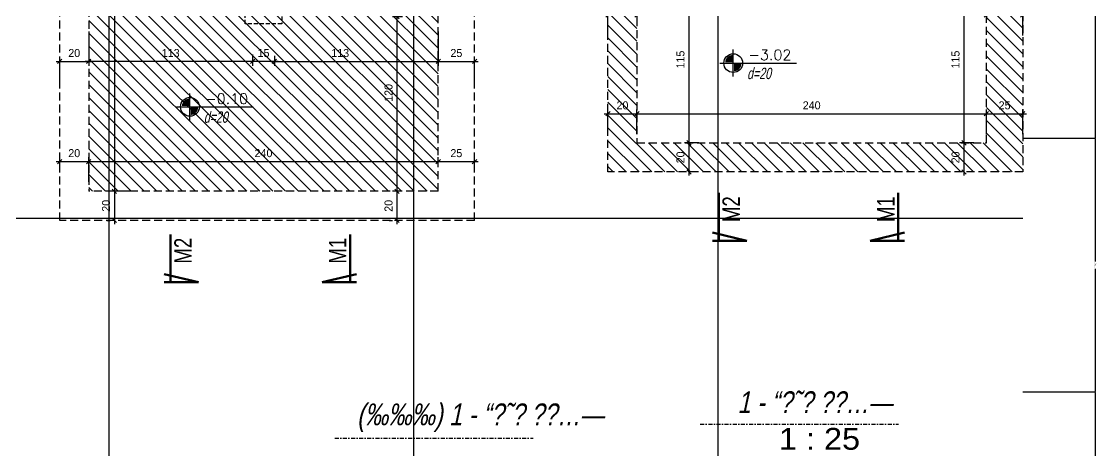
# Model space of a CAD drawing. Header units: inches. Extents: x -5298 to 11252, y 8210 to 22495.
# Drawn here: x 9783 to 10521, y 12336 to 12630 of the extents above; entities that cross this region are included whole.
import ezdxf
from ezdxf.enums import TextEntityAlignment as Align

# ---------------------------------------------------------------- set-up
doc = ezdxf.new("R2010")
doc.units = ezdxf.units.IN
doc.header["$LTSCALE"] = 11
doc.header["$MEASUREMENT"] = 0
for name, pattern in [('DASHDOT2', [0.5, 0.25, -0.125, 0, -0.125]), ('DASHED2', [0.375, 0.25, -0.125]), ('HIDDEN', [0.375, 0.25, -0.125])]:
    doc.linetypes.add(name, pattern=pattern)
doc.layers.get('Defpoints').update_dxf_attribs({"color": 40})
for name, color, linetype in [('BEAM', 3, 'Continuous'), ('D7', 2, 'Continuous'), ('dim', 3, 'Continuous'), ('dim-50-v', 2, 'Continuous'), ('ENG_beton ole', 3, 'DASHED2'), ('ENG_level', 1, 'DASHDOT2'), ('HATCH', 8, 'Continuous'), ('V', 1, 'Continuous')]:
    doc.layers.add(name, color=color, linetype=linetype)
doc.layers.add('W', color=1, linetype='Continuous', lineweight=50)
doc.styles.add('AA', font='hebtxt', dxfattribs={"width": 0.8, "oblique": 8})
doc.styles.add('AD', font='oron')
doc.styles.add('HEBREW', font='hebtxt-weld.shx', dxfattribs={"width": 0.8, "oblique": 12})
doc.styles.add('HEBTXT', font='hebtxt-weld.shx')
doc.styles.add('ROMANS', font='romans')
doc.styles.get("Standard").update_dxf_attribs({"font": 'arial.ttf'})
doc.dimstyles.new('25', dxfattribs={"dimtxt": 5.5, "dimasz": 3, "dimexe": 3, "dimexo": 6, "dimgap": 3, "dimtad": 1, "dimdec": 0, "dimrnd": 0.5, "dimtxsty": 'HEBTXT', "dimblk1": 'OBLIQUE', "dimblk2": 'OBLIQUE', "dimsah": 1, "dimcen": 1, "dimdle": 2.5, "dimclre": 9, "dimclrt": 3, "dimazin": 3, "dimtfac": 1, "dimtdec": 0, "dimtix": 1, "dimtmove": 2, "dimatfit": 3, "dimldrblk": 'OBLIQUE'})
doc.dimstyles.get("Standard").update_dxf_attribs({"dimtxt": 2.5, "dimasz": 2.5, "dimexe": 1.25, "dimexo": 0.625, "dimtad": 1, "dimtxsty": 'Standard', "dimcen": 2.5, "dimazin": 3, "dimtfac": 1, "dimtmove": 0, "dimatfit": 3})

# ---------------------------------------------------------------- blocks, each defined once
blk = doc.blocks.new('_OBLIQUE')
at = {"color": 0, "linetype": 'ByBlock'}
blk.add_line((-0.5, -0.5), (0.5, 0.5), dxfattribs=at)
blk = doc.blocks.new('*D261')
at = {"layer": 'Defpoints', "color": 0, "linetype": 'Continuous', "transparency": 16777216}
for p in [(10470.73, 12567.01), (10445.73, 12547.01), (10470.73, 12547.01)]:
    blk.add_point(p, dxfattribs=at)
at = {"layer": 'dim-50-v', "color": 9, "linetype": 'Continuous', "lineweight": -2, "transparency": 16777216}
for p, q in [((10445.73, 12553.01), (10445.73, 12570.01)), ((10470.73, 12553.01), (10470.73, 12570.01))]:
    blk.add_line(p, q, dxfattribs=at)
at = {"layer": 'dim-50-v', "color": 0, "linetype": 'Continuous', "lineweight": -2, "transparency": 16777216}
blk.add_line((10443.23, 12567.01), (10473.23, 12567.01), dxfattribs=at)
at = {"layer": 'dim-50-v', "color": 0, "linetype": 'Continuous', "lineweight": -2, "transparency": 16777216, "xscale": 3, "yscale": 3, "zscale": 3, "rotation": 180}
blk.add_blockref('_OBLIQUE', (10445.73, 12567.01), dxfattribs=at)
at = {"layer": 'dim-50-v', "color": 0, "linetype": 'Continuous', "lineweight": -2, "transparency": 16777216, "xscale": 3, "yscale": 3, "zscale": 3}
blk.add_blockref('_OBLIQUE', (10470.73, 12567.01), dxfattribs=at)
at = {"layer": 'dim-50-v', "color": 3, "linetype": 'Continuous', "transparency": 16777216, "insert": (10458.23, 12572.76), "char_height": 5.5, "attachment_point": 5, "style": 'HEBTXT'}
blk.add_mtext('\\A1;25', dxfattribs=at)
blk = doc.blocks.new('*D262')
at = {"layer": 'Defpoints', "color": 0, "linetype": 'Continuous', "transparency": 16777216}
for p in [(10445.73, 12567.01, 0), (10205.73, 12547.02, 0), (10445.73, 12547.01)]:
    blk.add_point(p, dxfattribs=at)
at = {"layer": 'dim-50-v', "color": 9, "linetype": 'Continuous', "lineweight": -2, "transparency": 16777216}
for p, q in [((10205.73, 12553.02, 0), (10205.73, 12570.01, 0)), ((10445.73, 12553.01, 0), (10445.73, 12570.01, 0))]:
    blk.add_line(p, q, dxfattribs=at)
at = {"layer": 'dim-50-v', "color": 0, "linetype": 'Continuous', "lineweight": -2, "transparency": 16777216}
blk.add_line((10203.23, 12567.01, 0), (10448.23, 12567.01, 0), dxfattribs=at)
at = {"layer": 'dim-50-v', "color": 0, "linetype": 'Continuous', "lineweight": -2, "transparency": 16777216, "xscale": 3, "yscale": 3, "zscale": 3, "rotation": 180}
blk.add_blockref('_OBLIQUE', (10205.73, 12567.01, 0), dxfattribs=at)
at = {"layer": 'dim-50-v', "color": 0, "linetype": 'Continuous', "lineweight": -2, "transparency": 16777216, "xscale": 3, "yscale": 3, "zscale": 3}
blk.add_blockref('_OBLIQUE', (10445.73, 12567.01, 0), dxfattribs=at)
at = {"layer": 'dim-50-v', "color": 3, "linetype": 'Continuous', "transparency": 16777216, "insert": (10325.73, 12572.76, 0), "char_height": 5.5, "attachment_point": 5, "style": 'HEBTXT'}
blk.add_mtext('\\A1;240', dxfattribs=at)
blk = doc.blocks.new('*D263')
at = {"layer": 'Defpoints', "color": 0, "linetype": 'Continuous', "transparency": 16777216}
for p in [(10205.73, 12567.01), (10185.73, 12547.01), (10205.73, 12547.02, 0)]:
    blk.add_point(p, dxfattribs=at)
at = {"layer": 'dim-50-v', "color": 9, "linetype": 'Continuous', "lineweight": -2, "transparency": 16777216}
for p, q in [((10185.73, 12553.01), (10185.73, 12570.01)), ((10205.73, 12553.02), (10205.73, 12570.01))]:
    blk.add_line(p, q, dxfattribs=at)
at = {"layer": 'dim-50-v', "color": 0, "linetype": 'Continuous', "lineweight": -2, "transparency": 16777216}
blk.add_line((10183.23, 12567.01), (10208.23, 12567.01), dxfattribs=at)
at = {"layer": 'dim-50-v', "color": 0, "linetype": 'Continuous', "lineweight": -2, "transparency": 16777216, "xscale": 3, "yscale": 3, "zscale": 3, "rotation": 180}
blk.add_blockref('_OBLIQUE', (10185.73, 12567.01), dxfattribs=at)
at = {"layer": 'dim-50-v', "color": 0, "linetype": 'Continuous', "lineweight": -2, "transparency": 16777216, "xscale": 3, "yscale": 3, "zscale": 3}
blk.add_blockref('_OBLIQUE', (10205.73, 12567.01), dxfattribs=at)
at = {"layer": 'dim-50-v', "color": 3, "linetype": 'Continuous', "transparency": 16777216, "insert": (10195.73, 12572.76), "char_height": 5.5, "attachment_point": 5, "style": 'HEBTXT'}
blk.add_mtext('\\A1;20', dxfattribs=at)
blk = doc.blocks.new('*D265')
at = {"layer": 'Defpoints', "color": 0, "linetype": 'Continuous', "transparency": 16777216}
for p in [(10438.23, 12661.52, 0), (10430.31, 12547.02), (10443.23, 12547.02, 0)]:
    blk.add_point(p, dxfattribs=at)
at = {"layer": 'dim-50-v', "color": 9, "linetype": 'Continuous', "lineweight": -2, "transparency": 16777216}
for p, q in [((10432.23, 12661.52), (10427.31, 12661.52)), ((10437.23, 12547.02), (10427.31, 12547.02))]:
    blk.add_line(p, q, dxfattribs=at)
at = {"layer": 'dim-50-v', "color": 0, "linetype": 'Continuous', "lineweight": -2, "transparency": 16777216}
blk.add_line((10430.31, 12664.02), (10430.31, 12544.52), dxfattribs=at)
at = {"layer": 'dim-50-v', "color": 0, "linetype": 'Continuous', "lineweight": -2, "transparency": 16777216, "xscale": 3, "yscale": 3, "zscale": 3}
for p, rotation in [((10430.31, 12661.52), 90), ((10430.31, 12547.02), 270)]:
    blk.add_blockref('_OBLIQUE', p, dxfattribs=dict(at, rotation=rotation))
at = {"layer": 'dim-50-v', "color": 3, "linetype": 'Continuous', "transparency": 16777216, "insert": (10424.56, 12604.27), "char_height": 5.5, "attachment_point": 5, "rotation": 90, "style": 'HEBTXT'}
blk.add_mtext('\\A1;115', dxfattribs=at)
blk = doc.blocks.new('*D267')
at = {"layer": 'Defpoints', "color": 0, "linetype": 'Continuous', "transparency": 16777216}
for p in [(10249.29, 12661.52, 0), (10241.37, 12547.02), (10254.29, 12547.02, 0)]:
    blk.add_point(p, dxfattribs=at)
at = {"layer": 'dim-50-v', "color": 9, "linetype": 'Continuous', "lineweight": -2, "transparency": 16777216}
for p, q in [((10243.29, 12661.52), (10238.37, 12661.52)), ((10248.29, 12547.02), (10238.37, 12547.02))]:
    blk.add_line(p, q, dxfattribs=at)
at = {"layer": 'dim-50-v', "color": 0, "linetype": 'Continuous', "lineweight": -2, "transparency": 16777216}
blk.add_line((10241.37, 12664.02), (10241.37, 12544.52), dxfattribs=at)
at = {"layer": 'dim-50-v', "color": 0, "linetype": 'Continuous', "lineweight": -2, "transparency": 16777216, "xscale": 3, "yscale": 3, "zscale": 3}
for p, rotation in [((10241.37, 12661.52), 90), ((10241.37, 12547.02), 270)]:
    blk.add_blockref('_OBLIQUE', p, dxfattribs=dict(at, rotation=rotation))
at = {"layer": 'dim-50-v', "color": 3, "linetype": 'Continuous', "transparency": 16777216, "insert": (10235.62, 12604.27), "char_height": 5.5, "attachment_point": 5, "rotation": 90, "style": 'HEBTXT'}
blk.add_mtext('\\A1;115', dxfattribs=at)
blk = doc.blocks.new('*D268')
at = {"layer": 'Defpoints', "color": 0, "linetype": 'Continuous', "transparency": 16777216}
for p in [(10445.73, 12661.52, 0), (10470.73, 12634.83), (10470.73, 12614.83)]:
    blk.add_point(p, dxfattribs=at)
at = {"layer": 'dim-50-v', "color": 9, "linetype": 'Continuous', "lineweight": -2, "transparency": 16777216}
for p, q in [((10445.73, 12655.52), (10445.73, 12631.83)), ((10470.73, 12620.83), (10470.73, 12637.83))]:
    blk.add_line(p, q, dxfattribs=at)
at = {"layer": 'dim-50-v', "color": 0, "linetype": 'Continuous', "lineweight": -2, "transparency": 16777216}
blk.add_line((10443.23, 12634.83), (10473.23, 12634.83), dxfattribs=at)
at = {"layer": 'dim-50-v', "color": 0, "linetype": 'Continuous', "lineweight": -2, "transparency": 16777216, "xscale": 3, "yscale": 3, "zscale": 3, "rotation": 180}
blk.add_blockref('_OBLIQUE', (10445.73, 12634.83), dxfattribs=at)
at = {"layer": 'dim-50-v', "color": 0, "linetype": 'Continuous', "lineweight": -2, "transparency": 16777216, "xscale": 3, "yscale": 3, "zscale": 3}
blk.add_blockref('_OBLIQUE', (10470.73, 12634.83), dxfattribs=at)
at = {"layer": 'dim-50-v', "color": 3, "linetype": 'Continuous', "transparency": 16777216, "insert": (10458.23, 12640.58), "char_height": 5.5, "attachment_point": 5, "style": 'HEBTXT'}
blk.add_mtext('\\A1;25', dxfattribs=at)
blk = doc.blocks.new('*D270')
at = {"layer": 'Defpoints', "color": 0, "linetype": 'Continuous', "transparency": 16777216}
for p in [(10205.73, 12661.52, 0), (10205.73, 12634.83), (10185.73, 12614.83)]:
    blk.add_point(p, dxfattribs=at)
at = {"layer": 'dim-50-v', "color": 9, "linetype": 'Continuous', "lineweight": -2, "transparency": 16777216}
for p, q in [((10205.73, 12655.52), (10205.73, 12631.83)), ((10185.73, 12620.83), (10185.73, 12637.83))]:
    blk.add_line(p, q, dxfattribs=at)
at = {"layer": 'dim-50-v', "color": 0, "linetype": 'Continuous', "lineweight": -2, "transparency": 16777216}
blk.add_line((10183.23, 12634.83), (10208.23, 12634.83), dxfattribs=at)
at = {"layer": 'dim-50-v', "color": 0, "linetype": 'Continuous', "lineweight": -2, "transparency": 16777216, "xscale": 3, "yscale": 3, "zscale": 3, "rotation": 180}
blk.add_blockref('_OBLIQUE', (10185.73, 12634.83), dxfattribs=at)
at = {"layer": 'dim-50-v', "color": 0, "linetype": 'Continuous', "lineweight": -2, "transparency": 16777216, "xscale": 3, "yscale": 3, "zscale": 3}
blk.add_blockref('_OBLIQUE', (10205.73, 12634.83), dxfattribs=at)
at = {"layer": 'dim-50-v', "color": 3, "linetype": 'Continuous', "transparency": 16777216, "insert": (10195.73, 12640.58), "char_height": 5.5, "attachment_point": 5, "style": 'HEBTXT'}
blk.add_mtext('\\A1;20', dxfattribs=at)
blk = doc.blocks.new('*D217')
at = {"layer": 'Defpoints', "color": 0, "linetype": 'Continuous', "transparency": 16777216}
for p in [(10094.11, 12534.16), (10069.16, 12525, 0), (10094.11, 12525.15, 0)]:
    blk.add_point(p, dxfattribs=at)
at = {"layer": 'dim-50-v', "color": 0, "linetype": 'Continuous', "lineweight": -2, "transparency": 16777216}
blk.add_line((10066.66, 12534.16), (10096.61, 12534.16), dxfattribs=at)
at = {"layer": 'dim-50-v', "color": 9, "linetype": 'Continuous', "lineweight": -2, "transparency": 16777216}
for p, q in [((10069.16, 12531), (10069.16, 12537.16)), ((10094.11, 12531.15), (10094.11, 12537.16))]:
    blk.add_line(p, q, dxfattribs=at)
at = {"layer": 'dim-50-v', "color": 0, "linetype": 'Continuous', "lineweight": -2, "transparency": 16777216, "xscale": 3, "yscale": 3, "zscale": 3, "rotation": 180}
blk.add_blockref('_OBLIQUE', (10069.16, 12534.16), dxfattribs=at)
at = {"layer": 'dim-50-v', "color": 0, "linetype": 'Continuous', "lineweight": -2, "transparency": 16777216, "xscale": 3, "yscale": 3, "zscale": 3}
blk.add_blockref('_OBLIQUE', (10094.11, 12534.16), dxfattribs=at)
at = {"layer": 'dim-50-v', "color": 3, "linetype": 'Continuous', "transparency": 16777216, "insert": (10081.64, 12539.91), "char_height": 5.5, "attachment_point": 5, "style": 'HEBTXT'}
blk.add_mtext('\\A1;25', dxfattribs=at)
blk = doc.blocks.new('*D218')
at = {"layer": 'Defpoints', "color": 0, "linetype": 'Continuous', "transparency": 16777216}
for p in [(10069.16, 12534.16), (10069.16, 12525, 0), (9829.16, 12514.16, 0)]:
    blk.add_point(p, dxfattribs=at)
at = {"layer": 'dim-50-v', "color": 0, "linetype": 'Continuous', "lineweight": -2, "transparency": 16777216}
blk.add_line((9826.66, 12534.16), (10071.66, 12534.16), dxfattribs=at)
at = {"layer": 'dim-50-v', "color": 9, "linetype": 'Continuous', "lineweight": -2, "transparency": 16777216}
for p, q in [((9829.16, 12520.16), (9829.16, 12537.16)), ((10069.16, 12531), (10069.16, 12537.16))]:
    blk.add_line(p, q, dxfattribs=at)
at = {"layer": 'dim-50-v', "color": 0, "linetype": 'Continuous', "lineweight": -2, "transparency": 16777216, "xscale": 3, "yscale": 3, "zscale": 3, "rotation": 180}
blk.add_blockref('_OBLIQUE', (9829.16, 12534.16), dxfattribs=at)
at = {"layer": 'dim-50-v', "color": 0, "linetype": 'Continuous', "lineweight": -2, "transparency": 16777216, "xscale": 3, "yscale": 3, "zscale": 3}
blk.add_blockref('_OBLIQUE', (10069.16, 12534.16), dxfattribs=at)
at = {"layer": 'dim-50-v', "color": 3, "linetype": 'Continuous', "transparency": 16777216, "insert": (9949.16, 12539.91), "char_height": 5.5, "attachment_point": 5, "style": 'HEBTXT'}
blk.add_mtext('\\A1;240', dxfattribs=at)
blk = doc.blocks.new('*D219')
at = {"layer": 'Defpoints', "color": 0, "linetype": 'Continuous', "transparency": 16777216}
for p in [(9829.16, 12534.16), (9809.16, 12524.58, 0), (9829.16, 12526.54, 0)]:
    blk.add_point(p, dxfattribs=at)
at = {"layer": 'dim-50-v', "color": 0, "linetype": 'Continuous', "lineweight": -2, "transparency": 16777216}
blk.add_line((9806.66, 12534.16), (9831.66, 12534.16), dxfattribs=at)
at = {"layer": 'dim-50-v', "color": 9, "linetype": 'Continuous', "lineweight": -2, "transparency": 16777216}
for p, q in [((9809.16, 12530.58), (9809.16, 12537.16)), ((9829.16, 12532.54), (9829.16, 12537.16))]:
    blk.add_line(p, q, dxfattribs=at)
at = {"layer": 'dim-50-v', "color": 0, "linetype": 'Continuous', "lineweight": -2, "transparency": 16777216, "xscale": 3, "yscale": 3, "zscale": 3, "rotation": 180}
blk.add_blockref('_OBLIQUE', (9809.16, 12534.16), dxfattribs=at)
at = {"layer": 'dim-50-v', "color": 0, "linetype": 'Continuous', "lineweight": -2, "transparency": 16777216, "xscale": 3, "yscale": 3, "zscale": 3}
blk.add_blockref('_OBLIQUE', (9829.16, 12534.16), dxfattribs=at)
at = {"layer": 'dim-50-v', "color": 3, "linetype": 'Continuous', "transparency": 16777216, "insert": (9819.16, 12539.91), "char_height": 5.5, "attachment_point": 5, "style": 'HEBTXT'}
blk.add_mtext('\\A1;20', dxfattribs=at)
blk = doc.blocks.new('*D221')
at = {"layer": 'Defpoints', "color": 0, "linetype": 'Continuous', "transparency": 16777216}
for p in [(10050.74, 12633.73, 0), (10040.83, 12513.72), (10050.5, 12513.72)]:
    blk.add_point(p, dxfattribs=at)
at = {"layer": 'dim-50-v', "color": 0, "linetype": 'Continuous', "lineweight": -2, "transparency": 16777216}
blk.add_line((10040.83, 12636.23), (10040.83, 12511.22), dxfattribs=at)
at = {"layer": 'dim-50-v', "color": 9, "linetype": 'Continuous', "lineweight": -2, "transparency": 16777216}
for p, q in [((10044.74, 12633.73), (10037.83, 12633.73)), ((10044.5, 12513.72), (10037.83, 12513.72))]:
    blk.add_line(p, q, dxfattribs=at)
at = {"layer": 'dim-50-v', "color": 0, "linetype": 'Continuous', "lineweight": -2, "transparency": 16777216, "xscale": 3, "yscale": 3, "zscale": 3}
for p, rotation in [((10040.83, 12633.73), 90), ((10040.83, 12513.72), 270)]:
    blk.add_blockref('_OBLIQUE', p, dxfattribs=dict(at, rotation=rotation))
at = {"layer": 'dim-50-v', "color": 3, "linetype": 'Continuous', "transparency": 16777216, "insert": (10035.08, 12581.34), "char_height": 5.5, "attachment_point": 5, "rotation": 90, "style": 'HEBTXT'}
blk.add_mtext('\\A1;120', dxfattribs=at)
blk = doc.blocks.new('*D223')
at = {"layer": 'Defpoints', "color": 0, "linetype": 'Continuous', "transparency": 16777216}
for p in [(9854.68, 12829.74, 0), (9846.77, 12513.72), (9867.99, 12513.72, 0)]:
    blk.add_point(p, dxfattribs=at)
at = {"layer": 'dim-50-v', "color": 9, "linetype": 'Continuous', "lineweight": -2, "transparency": 16777216}
for p, q in [((9848.68, 12829.74), (9843.77, 12829.74)), ((9861.99, 12513.72), (9843.77, 12513.72))]:
    blk.add_line(p, q, dxfattribs=at)
at = {"layer": 'dim-50-v', "color": 0, "linetype": 'Continuous', "lineweight": -2, "transparency": 16777216}
blk.add_line((9846.77, 12832.24), (9846.77, 12511.22), dxfattribs=at)
at = {"layer": 'dim-50-v', "color": 0, "linetype": 'Continuous', "lineweight": -2, "transparency": 16777216, "xscale": 3, "yscale": 3, "zscale": 3}
for p, rotation in [((9846.77, 12829.74), 90), ((9846.77, 12513.72), 270)]:
    blk.add_blockref('_OBLIQUE', p, dxfattribs=dict(at, rotation=rotation))
at = {"layer": 'dim-50-v', "color": 3, "linetype": 'Continuous', "transparency": 16777216, "insert": (9841.02, 12671.73), "char_height": 5.5, "attachment_point": 5, "rotation": 90, "style": 'HEBTXT'}
blk.add_mtext('\\A1;316', dxfattribs=at)
blk = doc.blocks.new('*D224')
at = {"layer": 'Defpoints', "color": 0, "linetype": 'Continuous', "transparency": 16777216}
for p in [(10069.17, 12629.66, 0), (10094.16, 12602.98), (10094.16, 12582.98)]:
    blk.add_point(p, dxfattribs=at)
at = {"layer": 'dim-50-v', "color": 9, "linetype": 'Continuous', "lineweight": -2, "transparency": 16777216}
for p, q in [((10069.17, 12623.66), (10069.17, 12599.98)), ((10094.16, 12588.98), (10094.16, 12605.98))]:
    blk.add_line(p, q, dxfattribs=at)
at = {"layer": 'dim-50-v', "color": 0, "linetype": 'Continuous', "lineweight": -2, "transparency": 16777216}
blk.add_line((10066.67, 12602.98), (10096.66, 12602.98), dxfattribs=at)
at = {"layer": 'dim-50-v', "color": 0, "linetype": 'Continuous', "lineweight": -2, "transparency": 16777216, "xscale": 3, "yscale": 3, "zscale": 3, "rotation": 180}
blk.add_blockref('_OBLIQUE', (10069.17, 12602.98), dxfattribs=at)
at = {"layer": 'dim-50-v', "color": 0, "linetype": 'Continuous', "lineweight": -2, "transparency": 16777216, "xscale": 3, "yscale": 3, "zscale": 3}
blk.add_blockref('_OBLIQUE', (10094.16, 12602.98), dxfattribs=at)
at = {"layer": 'dim-50-v', "color": 3, "linetype": 'Continuous', "transparency": 16777216, "insert": (10081.67, 12608.73), "char_height": 5.5, "attachment_point": 5, "style": 'HEBTXT'}
blk.add_mtext('\\A1;25', dxfattribs=at)
blk = doc.blocks.new('*D225')
at = {"layer": 'Defpoints', "color": 0, "linetype": 'Continuous', "transparency": 16777216}
for p in [(10069.17, 12629.66, 0), (9956.67, 12612.78), (10069.17, 12602.98)]:
    blk.add_point(p, dxfattribs=at)
at = {"layer": 'dim-50-v', "color": 9, "linetype": 'Continuous', "lineweight": -2, "transparency": 16777216}
for p, q in [((10069.17, 12623.66), (10069.17, 12599.98)), ((9956.67, 12606.78), (9956.67, 12599.98))]:
    blk.add_line(p, q, dxfattribs=at)
at = {"layer": 'dim-50-v', "color": 0, "linetype": 'Continuous', "lineweight": -2, "transparency": 16777216}
blk.add_line((9954.17, 12602.98), (10071.67, 12602.98), dxfattribs=at)
at = {"layer": 'dim-50-v', "color": 0, "linetype": 'Continuous', "lineweight": -2, "transparency": 16777216, "xscale": 3, "yscale": 3, "zscale": 3, "rotation": 180}
blk.add_blockref('_OBLIQUE', (9956.67, 12602.98), dxfattribs=at)
at = {"layer": 'dim-50-v', "color": 0, "linetype": 'Continuous', "lineweight": -2, "transparency": 16777216, "xscale": 3, "yscale": 3, "zscale": 3}
blk.add_blockref('_OBLIQUE', (10069.17, 12602.98), dxfattribs=at)
at = {"layer": 'dim-50-v', "color": 3, "linetype": 'Continuous', "transparency": 16777216, "insert": (10001.86, 12608.73), "char_height": 5.5, "attachment_point": 5, "style": 'HEBTXT'}
blk.add_mtext('\\A1;113', dxfattribs=at)
blk = doc.blocks.new('*D226')
at = {"layer": 'Defpoints', "color": 0, "linetype": 'Continuous', "transparency": 16777216}
for p in [(9829.16, 12629.66, 0), (9829.16, 12602.98), (9809.16, 12582.98)]:
    blk.add_point(p, dxfattribs=at)
at = {"layer": 'dim-50-v', "color": 9, "linetype": 'Continuous', "lineweight": -2, "transparency": 16777216}
for p, q in [((9829.16, 12623.66), (9829.16, 12599.98)), ((9809.16, 12588.98), (9809.16, 12605.98))]:
    blk.add_line(p, q, dxfattribs=at)
at = {"layer": 'dim-50-v', "color": 0, "linetype": 'Continuous', "lineweight": -2, "transparency": 16777216}
blk.add_line((9806.66, 12602.98), (9831.66, 12602.98), dxfattribs=at)
at = {"layer": 'dim-50-v', "color": 0, "linetype": 'Continuous', "lineweight": -2, "transparency": 16777216, "xscale": 3, "yscale": 3, "zscale": 3, "rotation": 180}
blk.add_blockref('_OBLIQUE', (9809.16, 12602.98), dxfattribs=at)
at = {"layer": 'dim-50-v', "color": 0, "linetype": 'Continuous', "lineweight": -2, "transparency": 16777216, "xscale": 3, "yscale": 3, "zscale": 3}
blk.add_blockref('_OBLIQUE', (9829.16, 12602.98), dxfattribs=at)
at = {"layer": 'dim-50-v', "color": 3, "linetype": 'Continuous', "transparency": 16777216, "insert": (9819.16, 12608.73), "char_height": 5.5, "attachment_point": 5, "style": 'HEBTXT'}
blk.add_mtext('\\A1;20', dxfattribs=at)
blk = doc.blocks.new('*D227')
at = {"layer": 'Defpoints', "color": 0, "linetype": 'Continuous', "transparency": 16777216}
for p in [(9941.67, 12609.18), (9956.67, 12612.78), (9941.67, 12602.98)]:
    blk.add_point(p, dxfattribs=at)
at = {"layer": 'dim-50-v', "color": 9, "linetype": 'Continuous', "lineweight": -2, "transparency": 16777216}
for p, q in [((9956.67, 12606.78), (9956.67, 12599.98)), ((9941.67, 12603.18), (9941.67, 12599.98))]:
    blk.add_line(p, q, dxfattribs=at)
at = {"layer": 'dim-50-v', "color": 0, "linetype": 'Continuous', "lineweight": -2, "transparency": 16777216}
blk.add_line((9959.17, 12602.98), (9939.17, 12602.98), dxfattribs=at)
at = {"layer": 'dim-50-v', "color": 0, "linetype": 'Continuous', "lineweight": -2, "transparency": 16777216, "xscale": 3, "yscale": 3, "zscale": 3, "rotation": 180}
blk.add_blockref('_OBLIQUE', (9941.67, 12602.98), dxfattribs=at)
at = {"layer": 'dim-50-v', "color": 0, "linetype": 'Continuous', "lineweight": -2, "transparency": 16777216, "xscale": 3, "yscale": 3, "zscale": 3}
blk.add_blockref('_OBLIQUE', (9956.67, 12602.98), dxfattribs=at)
at = {"layer": 'dim-50-v', "color": 3, "linetype": 'Continuous', "transparency": 16777216, "insert": (9949.17, 12608.73), "char_height": 5.5, "attachment_point": 5, "style": 'HEBTXT'}
blk.add_mtext('\\A1;15', dxfattribs=at)
blk = doc.blocks.new('*D228')
at = {"layer": 'Defpoints', "color": 0, "linetype": 'Continuous', "transparency": 16777216}
for p in [(9829.16, 12629.66, 0), (9941.67, 12613.7), (9829.16, 12602.98)]:
    blk.add_point(p, dxfattribs=at)
at = {"layer": 'dim-50-v', "color": 9, "linetype": 'Continuous', "lineweight": -2, "transparency": 16777216}
for p, q in [((9829.16, 12623.66), (9829.16, 12599.98)), ((9941.67, 12607.7), (9941.67, 12599.98))]:
    blk.add_line(p, q, dxfattribs=at)
at = {"layer": 'dim-50-v', "color": 0, "linetype": 'Continuous', "lineweight": -2, "transparency": 16777216}
blk.add_line((9944.17, 12602.98), (9826.66, 12602.98), dxfattribs=at)
at = {"layer": 'dim-50-v', "color": 0, "linetype": 'Continuous', "lineweight": -2, "transparency": 16777216, "xscale": 3, "yscale": 3, "zscale": 3, "rotation": 180}
blk.add_blockref('_OBLIQUE', (9829.16, 12602.98), dxfattribs=at)
at = {"layer": 'dim-50-v', "color": 0, "linetype": 'Continuous', "lineweight": -2, "transparency": 16777216, "xscale": 3, "yscale": 3, "zscale": 3}
blk.add_blockref('_OBLIQUE', (9941.67, 12602.98), dxfattribs=at)
at = {"layer": 'dim-50-v', "color": 3, "linetype": 'Continuous', "transparency": 16777216, "insert": (9885.42, 12608.73), "char_height": 5.5, "attachment_point": 5, "style": 'HEBTXT'}
blk.add_mtext('\\A1;113', dxfattribs=at)
blk = doc.blocks.new('*D249')
at = {"layer": 'Defpoints', "color": 0, "linetype": 'Continuous', "transparency": 16777216}
for p in [(9857.04, 12513.72, 0), (9846.77, 12493.72), (9847.63, 12493.72, 0)]:
    blk.add_point(p, dxfattribs=at)
at = {"layer": 'dim-50-v', "color": 9, "linetype": 'Continuous', "lineweight": -2, "transparency": 16777216}
for p, q in [((9851.04, 12513.72), (9843.77, 12513.72)), ((9841.63, 12493.72), (9843.77, 12493.72))]:
    blk.add_line(p, q, dxfattribs=at)
at = {"layer": 'dim-50-v', "color": 0, "linetype": 'Continuous', "lineweight": -2, "transparency": 16777216}
blk.add_line((9846.77, 12516.22), (9846.77, 12491.22), dxfattribs=at)
at = {"layer": 'dim-50-v', "color": 0, "linetype": 'Continuous', "lineweight": -2, "transparency": 16777216, "xscale": 3, "yscale": 3, "zscale": 3}
for p, rotation in [((9846.77, 12513.72), 90), ((9846.77, 12493.72), 270)]:
    blk.add_blockref('_OBLIQUE', p, dxfattribs=dict(at, rotation=rotation))
at = {"layer": 'dim-50-v', "color": 3, "linetype": 'Continuous', "transparency": 16777216, "insert": (9841.02, 12503.72), "char_height": 5.5, "attachment_point": 5, "rotation": 90, "style": 'HEBTXT'}
blk.add_mtext('\\A1;20', dxfattribs=at)
blk = doc.blocks.new('*D293')
at = {"layer": 'Defpoints', "color": 0, "linetype": 'Continuous', "transparency": 16777216}
for p in [(10254.29, 12547.02, 0), (10241.37, 12527.02), (10241.37, 12527.02, 0)]:
    blk.add_point(p, dxfattribs=at)
at = {"layer": 'dim-50-v', "color": 9, "linetype": 'Continuous', "lineweight": -2, "transparency": 16777216}
for p, q in [((10248.29, 12547.02, 0), (10238.37, 12547.02, 0)), ((10247.37, 12527.02, 0), (10244.37, 12527.02, 0))]:
    blk.add_line(p, q, dxfattribs=at)
at = {"layer": 'dim-50-v', "color": 0, "linetype": 'Continuous', "lineweight": -2, "transparency": 16777216}
blk.add_line((10241.37, 12549.52, 0), (10241.37, 12524.52, 0), dxfattribs=at)
at = {"layer": 'dim-50-v', "color": 0, "linetype": 'Continuous', "lineweight": -2, "transparency": 16777216, "xscale": 3, "yscale": 3, "zscale": 3}
for p, rotation in [((10241.37, 12547.02, 0), 90), ((10241.37, 12527.02, 0), 270)]:
    blk.add_blockref('_OBLIQUE', p, dxfattribs=dict(at, rotation=rotation))
at = {"layer": 'dim-50-v', "color": 3, "linetype": 'Continuous', "transparency": 16777216, "insert": (10235.62, 12537.02, 0), "char_height": 5.5, "attachment_point": 5, "rotation": 90, "style": 'HEBTXT'}
blk.add_mtext('\\A1;20', dxfattribs=at)
blk = doc.blocks.new('*D294')
at = {"layer": 'Defpoints', "color": 0, "linetype": 'Continuous', "transparency": 16777216}
for p in [(10443.23, 12547.02, 0), (10430.31, 12527.01, 0), (10433.44, 12527.01)]:
    blk.add_point(p, dxfattribs=at)
at = {"layer": 'dim-50-v', "color": 9, "linetype": 'Continuous', "lineweight": -2, "transparency": 16777216}
for p, q in [((10437.23, 12547.02, 0), (10427.31, 12547.02, 0)), ((10427.44, 12527.01, 0), (10427.31, 12527.01, 0))]:
    blk.add_line(p, q, dxfattribs=at)
at = {"layer": 'dim-50-v', "color": 0, "linetype": 'Continuous', "lineweight": -2, "transparency": 16777216}
blk.add_line((10430.31, 12549.52, 0), (10430.31, 12524.51, 0), dxfattribs=at)
at = {"layer": 'dim-50-v', "color": 0, "linetype": 'Continuous', "lineweight": -2, "transparency": 16777216, "xscale": 3, "yscale": 3, "zscale": 3}
for p, rotation in [((10430.31, 12547.02, 0), 90), ((10430.31, 12527.01, 0), 270)]:
    blk.add_blockref('_OBLIQUE', p, dxfattribs=dict(at, rotation=rotation))
at = {"layer": 'dim-50-v', "color": 3, "linetype": 'Continuous', "transparency": 16777216, "insert": (10424.56, 12537.01, 0), "char_height": 5.5, "attachment_point": 5, "rotation": 90, "style": 'HEBTXT'}
blk.add_mtext('\\A1;20', dxfattribs=at)
blk = doc.blocks.new('*D313')
at = {"layer": 'Defpoints', "color": 0, "linetype": 'Continuous', "transparency": 16777216}
for p in [(10050.5, 12513.72), (10040.83, 12493.72), (10041.58, 12493.72, 0)]:
    blk.add_point(p, dxfattribs=at)
at = {"layer": 'dim-50-v', "color": 9, "linetype": 'Continuous', "lineweight": -2, "transparency": 16777216}
for p, q in [((10044.5, 12513.72), (10037.83, 12513.72)), ((10035.58, 12493.72), (10037.83, 12493.72))]:
    blk.add_line(p, q, dxfattribs=at)
at = {"layer": 'dim-50-v', "color": 0, "linetype": 'Continuous', "lineweight": -2, "transparency": 16777216}
blk.add_line((10040.83, 12516.22), (10040.83, 12491.22), dxfattribs=at)
at = {"layer": 'dim-50-v', "color": 0, "linetype": 'Continuous', "lineweight": -2, "transparency": 16777216, "xscale": 3, "yscale": 3, "zscale": 3}
for p, rotation in [((10040.83, 12513.72), 90), ((10040.83, 12493.72), 270)]:
    blk.add_blockref('_OBLIQUE', p, dxfattribs=dict(at, rotation=rotation))
at = {"layer": 'dim-50-v', "color": 3, "linetype": 'Continuous', "transparency": 16777216, "insert": (10035.08, 12503.72), "char_height": 5.5, "attachment_point": 5, "rotation": 90, "style": 'HEBTXT'}
blk.add_mtext('\\A1;20', dxfattribs=at)
blk = doc.blocks.new('PL')
at = {"linetype": 'ByBlock'}
for p, q in [((0, -0.258), (0, 0.258)), ((-0.258, 0), (1.204, 0))]:
    blk.add_line(p, q, dxfattribs=at)
at = {"color": 4, "const_width": 0.14}
for points in [[(-0.014, 0.084, 0.414214), (-0.084, 0.014, 1)], [(0.014, -0.084, 0.414214), (0.084, -0.014, 1)]]:
    blk.add_lwpolyline(points, format="xyb", dxfattribs=at)
at = {"linetype": 'ByBlock'}
blk.add_circle((0, 0), 0.179, dxfattribs=at)
at = {"style": 'ROMANS'}
blk.add_attdef('LEVEL', text='', height=0.2, dxfattribs=at).set_placement((0.698, 0.157), align=Align.MIDDLE)
blk = doc.blocks.new('_CLOSEDFILLED')
at = {"color": 0, "linetype": 'BYBLOCK'}
blk.add_solid([(-1, 0.2), (0, 0), (-1, -0.2)], dxfattribs=at)
blk = doc.blocks.new('*D113')
at = {"color": 2}
for p, q in [((10470.73, 12375.76), (10520.73, 12375.76)), ((10520.73, 12291.01), (10520.73, 12375.51)), ((10520.73, 12201.51), (10520.73, 12286.01)), ((10470.73, 12201.26), (10520.73, 12201.26))]:
    blk.add_line(p, q, dxfattribs=at)
at = {"layer": 'Defpoints'}
for p in [(10470.73, 12375.76), (10470.73, 12201.26), (10520.73, 12201.26)]:
    blk.add_point(p, dxfattribs=at)
at = {"layer": 'dim', "color": 2, "xscale": 0.25, "yscale": 0.25}
for p, rotation in [((10520.73, 12375.76), 90), ((10520.73, 12201.26), 270)]:
    blk.add_blockref('_CLOSEDFILLED', p, dxfattribs=dict(at, rotation=rotation))
at = {"layer": 'dim', "color": 0, "insert": (10520.73, 12288.51), "char_height": 1, "attachment_point": 5, "rotation": 90}
blk.add_mtext('174,5', dxfattribs=at)
blk = doc.blocks.new('*D114')
at = {"color": 2}
for p, q in [((10470.73, 12550.26), (10520.73, 12550.26)), ((10520.73, 12465.51), (10520.73, 12550.01)), ((10520.73, 12376.01), (10520.73, 12460.51)), ((10470.73, 12375.76), (10520.73, 12375.76))]:
    blk.add_line(p, q, dxfattribs=at)
at = {"layer": 'Defpoints'}
for p in [(10470.73, 12550.26), (10470.73, 12375.76), (10520.73, 12375.76)]:
    blk.add_point(p, dxfattribs=at)
at = {"layer": 'dim', "color": 2, "xscale": 0.25, "yscale": 0.25}
for p, rotation in [((10520.73, 12550.26), 90), ((10520.73, 12375.76), 270)]:
    blk.add_blockref('_CLOSEDFILLED', p, dxfattribs=dict(at, rotation=rotation))
at = {"layer": 'dim', "color": 0, "insert": (10520.73, 12463.01), "char_height": 1, "attachment_point": 5, "rotation": 90}
blk.add_mtext('174,5', dxfattribs=at)
blk = doc.blocks.new('*D115')
at = {"color": 2}
for p, q in [((10470.73, 12724.76), (10520.73, 12724.76)), ((10520.73, 12640.01), (10520.73, 12724.51)), ((10520.73, 12550.51), (10520.73, 12635.01)), ((10470.73, 12550.26), (10520.73, 12550.26))]:
    blk.add_line(p, q, dxfattribs=at)
at = {"layer": 'Defpoints'}
for p in [(10470.73, 12724.76), (10470.73, 12550.26), (10520.73, 12550.26)]:
    blk.add_point(p, dxfattribs=at)
at = {"layer": 'dim', "color": 2, "xscale": 0.25, "yscale": 0.25}
for p, rotation in [((10520.73, 12724.76), 90), ((10520.73, 12550.26), 270)]:
    blk.add_blockref('_CLOSEDFILLED', p, dxfattribs=dict(at, rotation=rotation))
at = {"layer": 'dim', "color": 0, "insert": (10520.73, 12637.51), "char_height": 1, "attachment_point": 5, "rotation": 90}
blk.add_mtext('174,5', dxfattribs=at)

msp = doc.modelspace()

# ---------------------------------------------------------------- hatches: boundary and pattern name
at = {"layer": 'HATCH', "linetype": 'Continuous', "transparency": 33554687}
h = msp.add_hatch(dxfattribs=at)
h.set_pattern_fill('ANSI31', color=256, scale=50, angle=270)
h.set_pattern_definition([(315, (1892.631, -2563.498), (4.4194174, 4.4194174), [])])
edge = h.paths.add_edge_path()
edge.add_line((10069.163, 12513.723), (9829.163, 12513.725))
edge = h.paths.add_edge_path()
edge.add_line((10094.112, 12493.723), (9809.164, 12493.725))
edge = h.paths.add_edge_path()
edge.add_line((10094.112, 12493.723), (10094.168, 13203.612))
edge = h.paths.add_edge_path()
edge.add_line((10094.168, 13203.612), (9809.168, 13203.614))
edge = h.paths.add_edge_path()
edge.add_line((10069.163, 12693.612), (10069.168, 13183.612))
edge = h.paths.add_edge_path()
edge.add_line((9809.164, 12493.724), (9809.168, 13203.614))
edge = h.paths.add_edge_path()
edge.add_line((10069.162, 12513.723), (10069.168, 13183.614))
edge.add_line((10069.168, 13183.614), (9829.168, 13183.614))
edge.add_line((9829.168, 13183.614), (9829.162, 12513.725))
h = msp.add_hatch(dxfattribs=at)
h.set_pattern_fill('ANSI31', color=256, scale=50, angle=270)
h.set_pattern_definition([(315, (1129.8297, -2729.003), (4.4194174, 4.4194174), [])])
h.paths.add_polyline_path([(10205.731, 13037.015), (10212.172, 13037.015), (10212.172, 13057.038), (10185.731, 13057.016), (10185.727, 12527.016), (10470.674, 12527.013), (10470.731, 13057.013), (10317.181, 13057.037), (10317.181, 13037.015), (10445.74, 13036.992), (10445.726, 12547.013), (10205.726, 12547.015)])
h.paths.add_polyline_path([(10420.436, 13041.187), (10420.436, 13052.842), (10428.686, 13052.842), (10428.686, 13041.187)], flags=24)

# ---------------------------------------------------------------- linework, layer by layer
at = {"layer": 'BEAM', "color": 5}
for p, q in [((9843.191, 11503.269), (9843.191, 17785.198)), ((10052.371, 11503.269), (10052.371, 17785.198)), ((10261.551, 11503.269), (10261.551, 17785.198)), ((6496.312, 12495.153), (10470.731, 12495.153))]:
    msp.add_line(p, q, dxfattribs=at)
at = {"layer": 'ENG_beton ole', "ltscale": 2}
for p, q in [((9809.164, 12493.724, 0), (9809.168, 13203.614)), ((10094.112, 12493.723, 0), (10094.168, 13203.612)), ((10069.163, 12513.723, 0), (9829.163, 12513.725, 0)), ((10094.112, 12493.723, 0), (9809.164, 12493.725, 0))]:
    msp.add_line(p, q, dxfattribs=at)
at = {"layer": 'ENG_beton ole', "ltscale": 2, "extrusion": (-4.90799e-09, 1.6471e-17, 1), "elevation": 0}
msp.add_lwpolyline([(10069.162, 12513.723), (10069.168, 13183.614), (9829.168, 13183.614), (9829.162, 12513.725)], dxfattribs=at)
at = {"layer": 'ENG_beton ole', "ltscale": 2}
msp.add_lwpolyline([(10212.172, 13057.038), (10212.181, 13037.015), (10205.731, 13037.015), (10205.726, 12547.015), (10445.726, 12547.013), (10445.74, 13036.992), (10317.181, 13037.015), (10317.181, 13057.037), (10470.731, 13057.013), (10470.674, 12527.013), (10185.727, 12527.016), (10185.731, 13057.016)], close=True, dxfattribs=at)
at = {"layer": 'ENG_level', "color": 1}
for p, q in [((10249.154, 12353.722, 0), (10385.415, 12353.722, 0)), ((9998.077, 12344.081, 0), (10134.338, 12344.081, 0))]:
    msp.add_line(p, q, dxfattribs=at)
at = {"layer": 'V', "linetype": 'HIDDEN', "elevation": 0}
msp.add_lwpolyline([(9961.671, 12628.803), (9936.671, 12628.803), (9936.668, 13058.738), (9961.668, 13058.738)], close=True, dxfattribs=at)
at = {"layer": 'W'}
for p, q in [((10261.866, 12512.648, 0), (10261.866, 12479.76, 0)), ((10385.229, 12512.648, 0), (10385.229, 12479.76, 0)), ((9885.303, 12484.12, 0), (9885.303, 12451.232, 0)), ((10008.666, 12484.12, 0), (10008.666, 12451.232, 0)), ((10281.169, 12479.76, 0), (10257.498, 12485.354, 0)), ((10365.926, 12479.76, 0), (10389.597, 12485.354, 0)), ((10257.498, 12479.76, 0), (10281.169, 12479.76, 0)), ((10389.597, 12479.76, 0), (10365.926, 12479.76, 0)), ((9904.606, 12451.232, 0), (9880.935, 12456.826, 0)), ((9880.935, 12451.232, 0), (9904.606, 12451.232, 0)), ((9989.362, 12451.232, 0), (10013.034, 12456.826, 0)), ((10013.034, 12451.232, 0), (9989.362, 12451.232, 0))]:
    msp.add_line(p, q, dxfattribs=at)

# ---------------------------------------------------------------- block references
at = {"layer": 'D7', "xscale": 36, "yscale": 36, "zscale": 36}
for p, values in [((10271.863, 12601.818, 0), {'LEVEL': '-3.02'}), ((9898.653, 12571.763, 0), {'LEVEL': '-0.10'})]:
    msp.add_blockref('PL', p, dxfattribs=at).add_auto_attribs(values)

# ---------------------------------------------------------------- texts
at = {"layer": 'D7', "style": 'AA', "oblique": 12, "width": 0.7}
for p in [(10281.396, 12590.846, 0), (9908.185, 12560.791, 0)]:
    msp.add_text('d=20', height=7.8, dxfattribs=at).set_placement(p)
at = {"layer": 'ENG_level', "style": 'HEBREW', "oblique": 12, "width": 0.8}
for s, p in [('1 - “\x9a˜\x8e \x9a\x8e…—', (10380.934, 12361.218, 0)), ('(‰‰‰) 1 - “\x9a˜\x8e \x9a\x8e…—', (10182.767, 12352.851, 0))]:
    msp.add_text(s, height=15, dxfattribs=at).set_placement(p, align=Align.RIGHT)
at = {"layer": 'ENG_level', "color": 1, "style": 'HEBTXT', "width": 1.11}
msp.add_text('1 : 25', height=15, rotation=359.999999, dxfattribs=at).set_placement((10331.12, 12343.564, 0), align=Align.MIDDLE)
at = {"layer": 'W', "style": 'AD', "width": 0.8}
for s, p in [('M2', (10276.409, 12492.529, 0)), ('M1', (10382.639, 12492.529, 0)), ('M2', (9899.846, 12464.001, 0)), ('M1', (10006.075, 12464.001, 0))]:
    msp.add_text(s, height=11.9529, rotation=90, dxfattribs=at).set_placement(p)

# ---------------------------------------------------------------- dimensions: what is measured, and where the dimension line sits
at = {"layer": 'dim', "color": 2}
for base, p1, p2, picture, middle in [((10520.731, 12550.257), (10470.731, 12550.257), (10470.731, 12724.755), '*D115', (10520.731, 12637.506)), ((10520.731, 12375.759), (10470.731, 12375.759), (10470.731, 12550.257), '*D114', (10520.731, 12463.008)), ((10520.731, 12201.261), (10470.731, 12201.261), (10470.731, 12375.759), '*D113', (10520.731, 12288.51))]:
    dim = msp.add_linear_dim(base=base, p1=p1, p2=p2, angle=90, dimstyle='Standard', dxfattribs=at)
    dim.commit()
    dim.dimension.update_dxf_attribs({"geometry": picture, "text_midpoint": middle})
at = {"layer": 'dim-50-v', "linetype": 'Continuous'}
for base, p1, p2, angle, picture, middle in [((9846.766, 12513.725, 0), (9854.68, 12829.738, 0), (9867.988, 12513.725, 0), 90, '*D223', (9841.016, 12671.732, 0)), ((10205.726, 12634.835), (10185.727, 12614.835), (10205.726, 12661.516, 0), 180, '*D270', (10195.726, 12640.585)), ((10241.3728, 12547.0151), (10249.2877, 12661.5154, 0), (10254.2934, 12547.0151, 0), 90, '*D267', (10235.6228, 12604.2652)), ((10430.311, 12547.015), (10438.226, 12661.516, 0), (10443.231, 12547.015, 0), 90, '*D265', (10424.561, 12604.265)), ((10470.726, 12634.835), (10445.731, 12661.516, 0), (10470.726, 12614.835), 180, '*D268', (10458.228, 12640.585)), ((9829.163, 12602.978, 0), (9809.164, 12582.978, 0), (9829.163, 12629.659, 0), 180, '*D226', (9819.164, 12608.728, 0)), ((9829.163, 12602.978, 0), (9941.668, 12613.697, 0), (9829.163, 12629.659, 0), 180, '*D228', (9885.416, 12608.728, 0)), ((10094.163, 12602.978, 0), (10069.168, 12629.659, 0), (10094.163, 12582.978, 0), 180, '*D224', (10081.665, 12608.728, 0)), ((9941.668, 12602.978, 0), (9956.668, 12612.778, 0), (9941.668, 12609.183, 0), 180, '*D227', (9949.168, 12608.728, 0)), ((10205.726, 12567.013), (10185.727, 12547.013), (10205.726, 12547.015, 0), 180, '*D263', (10195.726, 12572.763)), ((10445.726, 12567.013, 0), (10205.726, 12547.015, 0), (10445.726, 12547.013), 180, '*D262', (10325.726, 12572.763, 0)), ((10470.726, 12567.013), (10445.726, 12547.013), (10470.726, 12547.013), 180, '*D261', (10458.226, 12572.763)), ((10241.373, 12527.015, 0), (10254.293, 12547.015, 0), (10241.373, 12527.015), 90, '*D293', (10235.623, 12537.015, 0)), ((10430.311, 12527.013, 0), (10443.231, 12547.015, 0), (10433.44, 12527.013), 90, '*D294', (10424.561, 12537.014, 0)), ((9829.162, 12534.159, 0), (9809.164, 12524.579, 0), (9829.162, 12526.536, 0), 180, '*D219', (9819.163, 12539.909, 0)), ((10069.162, 12534.159, 0), (9829.163, 12514.161, 0), (10069.162, 12524.998, 0), 180, '*D218', (9949.162, 12539.909, 0)), ((10094.114, 12534.159, 0), (10069.162, 12524.998, 0), (10094.114, 12525.149, 0), 180, '*D217', (10081.638, 12539.909, 0)), ((9846.766, 12493.725, 0), (9857.04, 12513.725, 0), (9847.629, 12493.725, 0), 90, '*D249', (9841.016, 12503.725, 0)), ((10040.827, 12493.723, 0), (10050.495, 12513.723, 0), (10041.578, 12493.723, 0), 90, '*D313', (10035.077, 12503.723, 0))]:
    dim = msp.add_linear_dim(base=base, p1=p1, p2=p2, angle=angle, dimstyle='25', dxfattribs=at)
    dim.commit()
    dim.dimension.update_dxf_attribs({"geometry": picture, "text_midpoint": middle})
for base, p1, p2, angle, picture, middle in [((10040.827, 12513.723, 0), (10050.743, 12633.731, 0), (10050.495, 12513.723, 0), 90, '*D221', (10035.077, 12581.341, 0)), ((10069.1679, 12602.97831, 0), (9956.66791, 12612.77806, 0), (10069.1679, 12629.6589, 0), 180, '*D225', (10001.86391, 12608.72831, 0))]:
    dim = msp.add_linear_dim(base=base, p1=p1, p2=p2, angle=angle, dimstyle='25', dxfattribs=at)
    dim.commit()
    dim.dimension.update_dxf_attribs({"geometry": picture, "text_midpoint": middle, "dimtype": 160})

doc.saveas('drawing.dxf')
